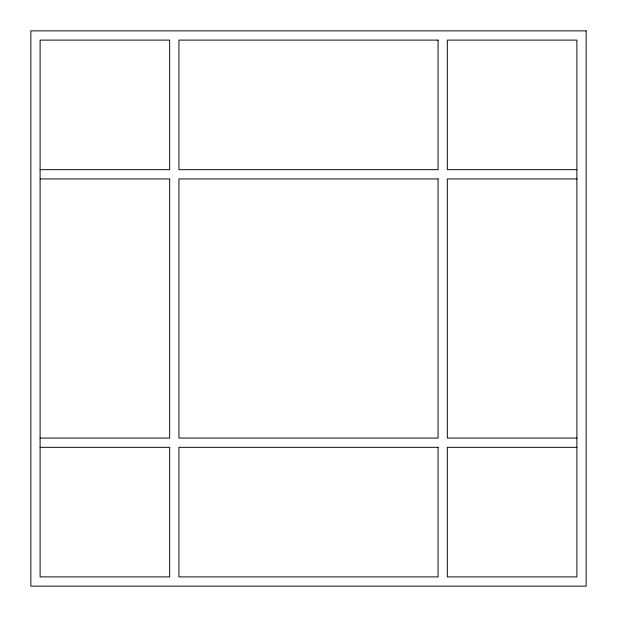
<?xml version="1.0" encoding="UTF-8"?>
<svg xmlns="http://www.w3.org/2000/svg" width="617" height="617" viewBox="0 0 617 617"><rect width="100%" height="100%" fill="white"/><g stroke="black" fill="none" stroke-linecap="round" stroke-linejoin="round"><path stroke-width="0.93" d="M40.105 169.675L169.675 169.675L169.675 40.105L40.105 40.105L40.105 576.895L169.675 576.895L169.675 447.325L40.105 447.325M576.895 169.675L447.325 169.675L447.325 40.105L576.895 40.105L576.895 576.895L447.325 576.895L447.325 447.325L576.895 447.325M40.105 178.93L169.675 178.93L169.675 438.07L40.105 438.07M576.895 178.93L447.325 178.93L447.325 438.07L576.895 438.07M586.15 30.85L30.85 30.85L30.85 586.15L586.15 586.15L586.15 30.85M438.07 40.105L178.93 40.105L178.93 169.675L438.07 169.675L438.07 40.105M438.07 178.93L178.93 178.93L178.93 438.07L438.07 438.07L438.07 178.93M438.07 447.325L178.93 447.325L178.93 576.895L438.07 576.895L438.07 447.325"/></g></svg>
